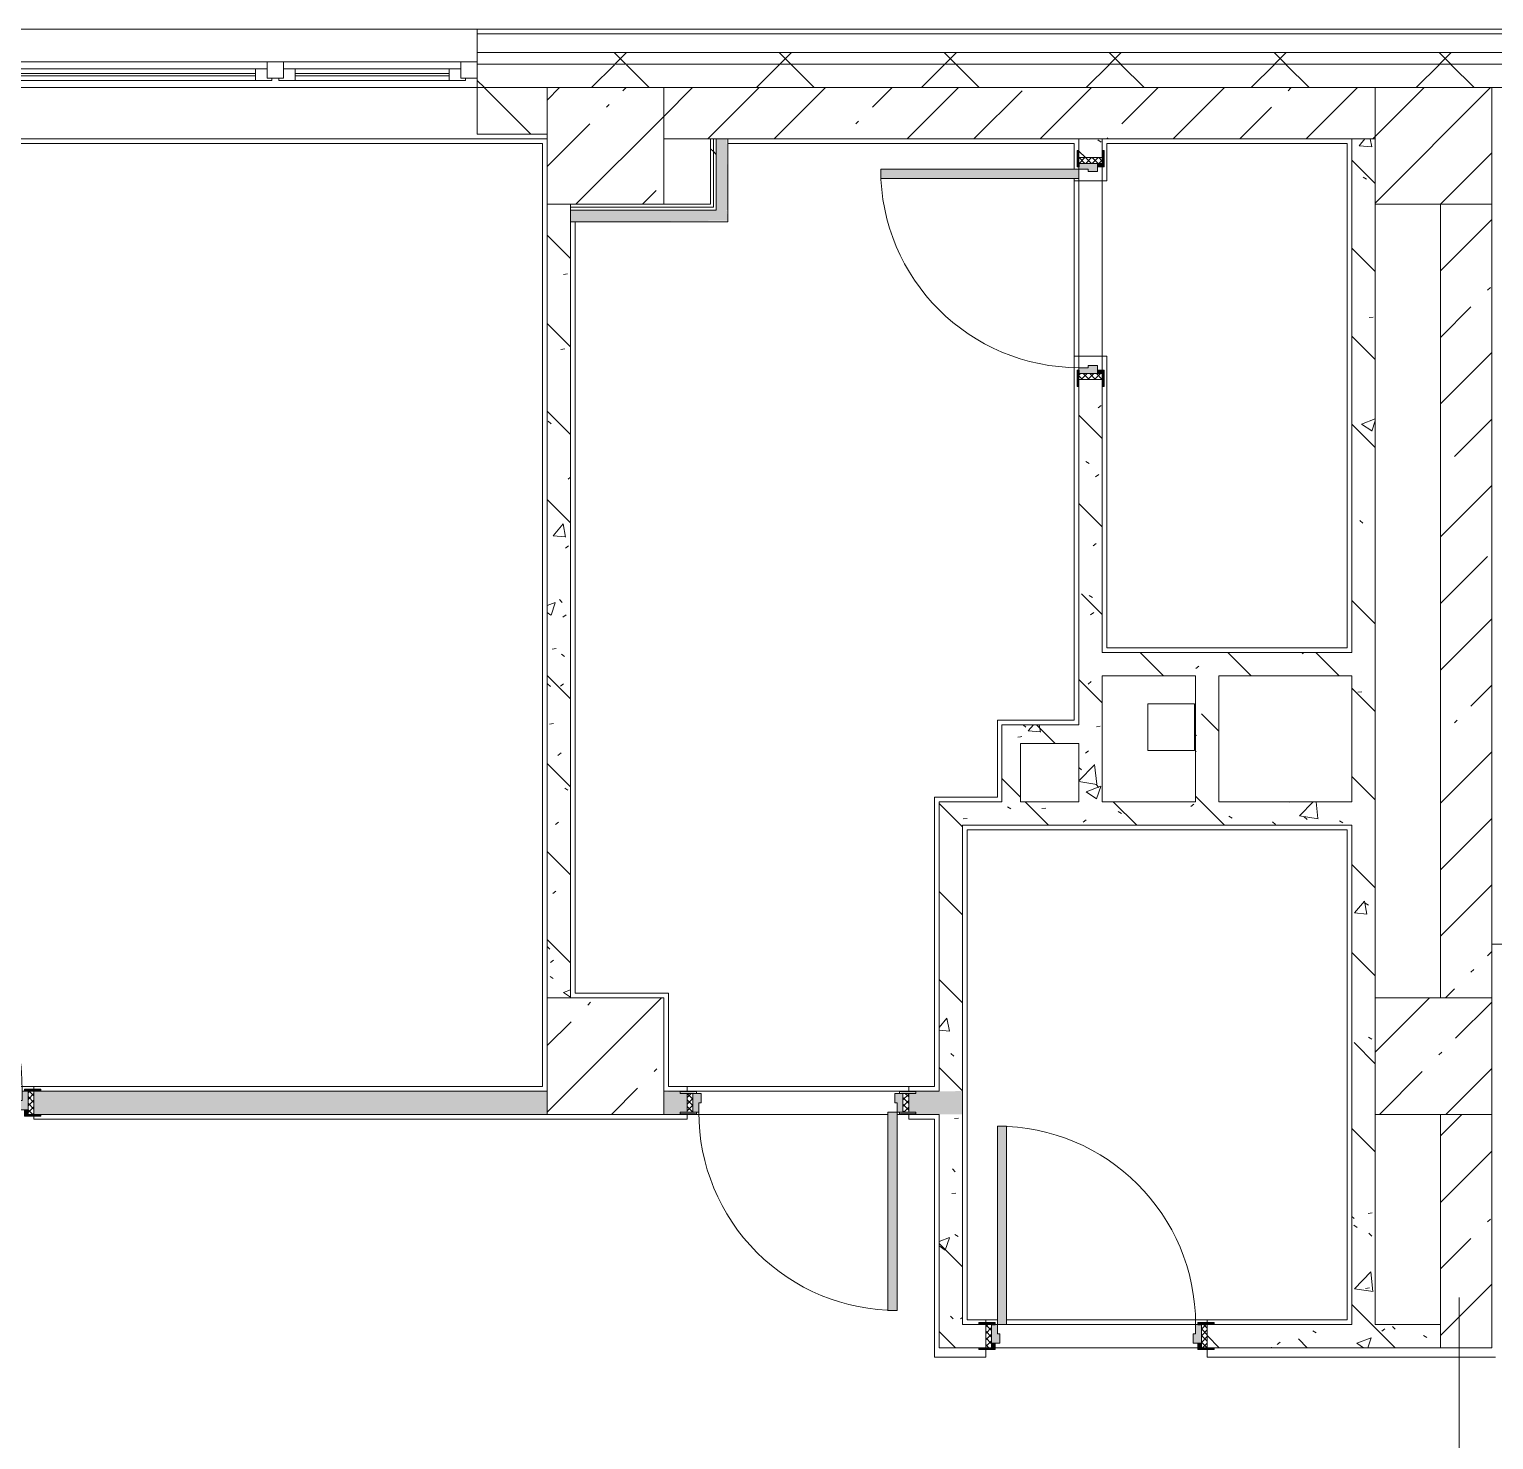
# Model space of a CAD drawing. Header units: millimetres. Extents: x -3724 to 231642, y -8553 to 29017.
# Drawn here: x 158134 to 164412, y 21306 to 27350 of the extents above; entities that cross this region are included whole.
import ezdxf

# ---------------------------------------------------------------- set-up
doc = ezdxf.new("R2010")
doc.units = ezdxf.units.MM
for name, color, linetype, lineweight, true_color in [('A-DOOR-2', 7, 'Continuous', 5, 0xaaaaaa), ('A-DOOR-3', 7, 'Continuous', 5, 0xe2e2e2), ('A-DOOR-FRAM-3', 7, 'Continuous', 5, 0xe2e2e2), ('A-DOOR-FRAM-4', 7, 'Continuous', 5, 0xaaaaaa), ('A-FLOR-1', 7, 'Continuous', 5, 0xaaaaaa), ('I-WALL-1', 7, 'Continuous', 5, 0xe7e7e7), ('I-WALL-5', 7, 'Continuous', 5, 0x787878)]:
    doc.layers.add(name, color=color, linetype=linetype, lineweight=lineweight, true_color=true_color)
for name, color, linetype, lineweight in [('A-GLAZ-2', 7, 'Continuous', 5), ('A-WALL', 7, 'Continuous', 9), ('A-WALL-3', 7, 'Continuous', 5), ('I-WALL-3', 7, 'Continuous', 5), ('S-COLS-2', 7, 'Continuous', 5), ('Оси', 7, 'Continuous', 9)]:
    doc.layers.add(name, color=color, linetype=linetype, lineweight=lineweight)
pattern_1 = [(45, (79704.28, 0), (-285.1231, 285.1231), []), (45, (79989.4, 0), (-285.1231, 285.1231), [504.031, -100.806, 16.764, -84.042])]
pattern_2 = [(135, (1826.41, 114.685), (-14.14214, -14.14214), []), (225, (1826.41, 114.685), (14.14214, -14.14214), [])]
pattern_3 = [(45, (-296.384, 114.685), (-14.1421, 14.1421), []), (135, (-296.384, 114.685), (-14.1421, -14.1421), [])]
pattern_4 = [(135, (79704.3, 0), (-377.1708, -377.1708), [533.4, -88.9, 17.78, -88.9]), (135, (79704.3, 376.94), (-377.1708, -377.1708), []), (50, (79704.3, 0), (637.6445, -55.7866), [66.675, -733.425]), (355, (79704.3, 0), (-123.3494, 668.699), [53.34, -586.74]), (100.451, (79757.4, -4.65), (514.299, 612.908), [56.665, -623.315]), (46.184, (79704.3, 177.8), (948.7764, -147.15), [100.012, -1100.137]), (96.636, (79783.3, 165.5), (830.909, 865.997), [84.998, -934.973]), (351.184, (79704.3, 177.8), (830.918, 865.988), [80.01, -880.11]), (21, (79793.2, 133.35), (530.6506, -357.9283), [66.675, -733.425]), (326, (79793.2, 133.35), (216.308, 644.6585), [53.34, -586.74]), (71.451, (79837.4, 103.5), (746.9596, 286.7243), [56.665, -623.315]), (37.5, (79704.28, 0), (10.81053, 295.9426), [16.764, -562.864, 16.764, -578.866, -588.962]), (37.5, (79704.28, 0), (10.81053, 295.9426), [-1175.258, 16.764, -572.198]), (7.5, (79704.28, 0), (233.8692, 350.6318), [16.764, -322.834, 16.764, -549.529, -224.472]), (7.5, (79704.28, 0), (233.8692, 350.6318), [-905.891, 16.764, -207.708]), (327.5, (79506.03, 0), (474.5678, -20.0513), [16.764, -205.486, 16.764, -676.656, -920.115]), (327.5, (79506.03, 0), (474.5678, -20.0513), [-915.67, 16.764, -903.351]), (317.5, (79417.13, 0), (518.4522, 88.9934), [16.764, -272.161, 16.764, -443.738, -653.415]), (317.5, (79417.13, 0), (518.4522, 88.9934), [-749.427, 16.764, -636.651])]
pattern_5 = [(45, (79704.3, 0), (-353.5534, 353.5534), []), (135, (79704.3, 0), (-353.5534, -353.5534), [])]
pattern_6 = [(45, (79704.3, 0), (-530.33, 530.33), []), (135, (79704.3, 0), (-530.33, -530.33), [])]

# ---------------------------------------------------------------- blocks, each defined once
blk = doc.blocks.new('BSC_Колонна _Прямоугольная - 500х500-23287078-1_3_1_птичка')
at = {"layer": 'S-COLS-2'}
h = blk.add_hatch(dxfattribs=at)
h.set_pattern_fill('FP_139', color=256, style=0, pattern_type=2)
h.set_pattern_definition([(45, (-84450, -22950), (-285.1231, 285.1231), []), (45, (-84164.88, -22950), (-285.1231, 285.1231), [504.031, -100.806, 16.764, -84.042])])
h.paths.add_polyline_path([(-250, -250), (250, -250), (250, 250), (-250, 250), (-250, 49.6)])
for p, q in [((250, 250), (-250, 250)), ((-250, 250), (-250, -250)), ((250, -250), (250, 250)), ((-250, -250), (250, -250))]:
    blk.add_line(p, q, dxfattribs=at)
blk = doc.blocks.new('110_Дверь_СКБ_1Ст_Внутренняя1 - Д-9_ ДОО_Дв_950x2100h_Цеха_ ПУИ_ Помещение персонала_ Моечные_ Тамбур-18976848-1_3_1_птичка')
at = {"layer": 'A-DOOR-2'}
h = blk.add_hatch(dxfattribs=at)
h.set_pattern_fill('FP_151', color=256, style=0, pattern_type=2)
h.set_pattern_definition(pattern_2)
h.paths.add_polyline_path([(462.5, 40), (462.5, -40), (487.5, -40), (487.5, 40)])
at = {"layer": 'A-DOOR-3'}
h = blk.add_hatch(color=256, dxfattribs=at)
h.paths.add_polyline_path([(517.5, 48), (447.5, 48), (462.5, 40), (517.5, 41.1)])
h.paths.add_polyline_path([(-437.5, 48), (-492.5, 48), (-492.5, 40), (-437.5, 40), (-422.5, 48)])
h = blk.add_hatch(color=256, dxfattribs=at)
h.paths.add_polyline_path([(-437.5, 40), (-437.5, -40), (-402.5, -40), (-402.5, 0), (-412.5, 0), (-412.5, 40), (-422.5, 40)])
h.paths.add_polyline_path([(447.5, 40), (437.5, 40), (437.5, 0), (427.5, 0), (427.5, -40), (462.5, -40), (462.5, 40)])
h = blk.add_hatch(color=256, dxfattribs=at)
h.paths.add_polyline_path([(462.5, -40), (447.5, -48), (517.5, -48), (512.3, -40), (487.5, -40)])
h.paths.add_polyline_path([(-437.5, -40), (-492.5, -40), (-492.5, -48), (-422.5, -48)])
at = {"layer": 'A-DOOR-FRAM-3'}
blk.add_hatch(color=256, dxfattribs=at).paths.add_polyline_path([(-372.5, 890), (-412.5, 890), (-412.5, 40), (-372.5, 40), (-372.5, 788.6)])
at = {"layer": 'A-DOOR-FRAM-4'}
h = blk.add_hatch(dxfattribs=at)
h.set_pattern_fill('FP_152', color=256, style=0, pattern_type=2)
h.set_pattern_definition(pattern_3)
h.paths.add_polyline_path([(-462.5, 40), (-462.5, -40), (-437.5, -40), (-437.5, 40)])
at = {"layer": 'A-DOOR-2'}
for p, q in [((-412.5, 890), (-412.5, 40)), ((-372.5, 890), (-412.5, 890)), ((-372.5, 40), (-372.5, 890)), ((-422.5, 48), (-492.5, 48)), ((-492.5, 48), (-492.5, 40)), ((-492.5, 40), (-437.5, 40)), ((-437.5, 40), (-422.5, 40)), ((-422.5, 40), (-422.5, 48)), ((-412.5, 40), (-372.5, 40)), ((517.5, 48), (447.5, 48)), ((447.5, 48), (447.5, 40)), ((447.5, 40), (462.5, 40)), ((462.5, 40), (517.5, 40)), ((517.5, 40), (517.5, 48)), ((-492.5, -40), (-492.5, -48)), ((-437.5, -40), (-492.5, -40)), ((-492.5, -48), (-422.5, -48)), ((-422.5, -40), (-437.5, -40)), ((-422.5, -48), (-422.5, -40)), ((462.5, -40), (447.5, -40)), ((447.5, -40), (447.5, -48)), ((447.5, -48), (517.5, -48)), ((517.5, -40), (462.5, -40)), ((517.5, -48), (517.5, -40))]:
    blk.add_line(p, q, dxfattribs=at)
blk.add_arc((-412.5, 40), 850, 360, 90, dxfattribs=at)
at = {"layer": 'A-DOOR-FRAM-4'}
for p, q in [((-437.5, 40), (-462.5, 40)), ((-462.5, 40), (-462.5, -40)), ((-412.5, 40), (-437.5, 40)), ((-437.5, 40), (-437.5, -40)), ((-437.5, -40), (-437.5, 40)), ((-412.5, 0), (-412.5, 40)), ((-402.5, 0), (-412.5, 0)), ((-402.5, -40), (-402.5, 0)), ((437.5, 0), (427.5, 0)), ((427.5, 0), (427.5, -40)), ((437.5, 40), (437.5, 0)), ((462.5, 40), (437.5, 40)), ((462.5, -40), (462.5, 40)), ((487.5, 40), (462.5, 40)), ((462.5, 40), (462.5, -40)), ((487.5, -40), (487.5, 40)), ((-462.5, -40), (-437.5, -40)), ((-437.5, -40), (-402.5, -40)), ((427.5, -40), (462.5, -40)), ((462.5, -40), (487.5, -40))]:
    blk.add_line(p, q, dxfattribs=at)
blk = doc.blocks.new('110_Дверь_СКБ_1Ст_Внутренняя1 - Д-11п 1100x2100h_кладовые _все__ коридор _между помещениями блока столовой__ моечные _все_ 2-32102277-1_3_1_птичка')
at = {"layer": 'A-DOOR-2'}
h = blk.add_hatch(dxfattribs=at)
h.set_pattern_fill('FP_147', color=256, style=0, pattern_type=2)
h.set_pattern_definition([(135, (1751.41, 114.685), (-14.14214, -14.14214), []), (225, (1751.41, 114.685), (14.14214, -14.14214), [])])
h.paths.add_polyline_path([(537.5, -50), (562.5, -50), (562.5, 50), (537.5, 50)])
at = {"layer": 'A-DOOR-3'}
h = blk.add_hatch(color=256, dxfattribs=at)
h.paths.add_polyline_path([(-477.5, -30), (-477.5, 10), (-487.5, 10), (-487.5, 50), (-512.5, 50), (-512.5, -30), (-487.5, -30)])
h.paths.add_polyline_path([(502.5, -30), (537.5, -30), (537.5, 50), (512.5, 50), (512.5, 10), (502.5, 10), (502.5, -6)])
at = {"layer": 'A-DOOR-FRAM-3'}
for points in [[(-447.5, 50), (-447.5, 1050), (-487.5, 1050), (-487.5, 50)], [(-567.5, 50), (-497.5, 50), (-497.5, 58), (-567.5, 58)], [(562.5, 50), (592.5, 50), (592.5, 58), (522.5, 58), (522.5, 50), (542.6, 50)], [(-567.5, -58), (-497.5, -58), (-497.5, -50), (-567.5, -50)], [(-497.5, -50), (-497.5, -30), (-512.5, -30), (-512.5, -50)], [(537.5, -50), (537.5, -30), (522.5, -30), (522.5, -50)], [(562.5, -58), (592.5, -58), (592.5, -50), (522.5, -50), (522.5, -58), (560.5, -58)]]:
    blk.add_hatch(color=256, dxfattribs=at).paths.add_polyline_path(points)
at = {"layer": 'A-DOOR-FRAM-4'}
h = blk.add_hatch(dxfattribs=at)
h.set_pattern_fill('FP_148', color=256, style=0, pattern_type=2)
h.set_pattern_definition([(45, (-371.384, 114.685), (-14.1421, 14.1421), []), (135, (-371.384, 114.685), (-14.1421, -14.1421), [])])
h.paths.add_polyline_path([(-537.5, -50), (-512.5, -50), (-512.5, 50), (-537.5, 50)])
at = {"layer": 'A-DOOR-2'}
for p, q in [((-487.5, 1050), (-487.5, 50)), ((-447.5, 1050), (-487.5, 1050)), ((-447.5, 50), (-447.5, 1050)), ((-487.5, 50), (-447.5, 50))]:
    blk.add_line(p, q, dxfattribs=at)
blk.add_arc((-487.5, 50), 1000, 360, 90, dxfattribs=at)
at = {"layer": 'A-DOOR-FRAM-4'}
for p, q in [((-497.5, 58), (-567.5, 58)), ((-567.5, 58), (-567.5, 50)), ((-567.5, 50), (-497.5, 50)), ((-512.5, 50), (-537.5, 50)), ((-537.5, 50), (-537.5, -50)), ((-487.5, 50), (-512.5, 50)), ((-512.5, 50), (-512.5, -30)), ((-512.5, -50), (-512.5, 50)), ((-497.5, 50), (-512.5, 50)), ((-512.5, 50), (-512.5, 49)), ((-512.5, 49), (-497.5, 49)), ((-497.5, 50), (-497.5, 58)), ((-497.5, 49), (-497.5, 50)), ((-487.5, 10), (-487.5, 50)), ((-477.5, 10), (-487.5, 10)), ((-477.5, -30), (-477.5, 10)), ((512.5, 10), (502.5, 10)), ((502.5, 10), (502.5, -30)), ((512.5, 50), (512.5, 10)), ((537.5, 50), (512.5, 50)), ((592.5, 58), (522.5, 58)), ((522.5, 58), (522.5, 50)), ((537.5, 50), (522.5, 50)), ((522.5, 50), (522.5, 49)), ((522.5, 50), (592.5, 50)), ((522.5, 49), (537.5, 49)), ((537.5, -30), (537.5, 50)), ((562.5, 50), (537.5, 50)), ((537.5, 50), (537.5, -50)), ((537.5, 49), (537.5, 50)), ((562.5, -50), (562.5, 50)), ((592.5, 50), (592.5, 58)), ((-497.5, -50), (-567.5, -50)), ((-567.5, -50), (-567.5, -58)), ((-567.5, -58), (-497.5, -58)), ((-537.5, -50), (-512.5, -50)), ((-512.5, -30), (-477.5, -30)), ((-497.5, -30), (-512.5, -30)), ((-512.5, -30), (-512.5, -50)), ((-512.5, -50), (-497.5, -50)), ((-497.5, -50), (-497.5, -30)), ((-497.5, -58), (-497.5, -50)), ((502.5, -30), (537.5, -30)), ((537.5, -30), (522.5, -30)), ((522.5, -30), (522.5, -50)), ((522.5, -50), (537.5, -50)), ((592.5, -50), (522.5, -50)), ((522.5, -50), (522.5, -58)), ((522.5, -58), (592.5, -58)), ((537.5, -50), (537.5, -30)), ((537.5, -50), (562.5, -50)), ((592.5, -58), (592.5, -50))]:
    blk.add_line(p, q, dxfattribs=at)
blk = doc.blocks.new('110_Дверь_СКБ_1Ст_Внутренняя1 - Д-7_п__950x2100h_Туалет-32105350-1_3_1_птичка')
at = {"layer": 'A-DOOR-2'}
h = blk.add_hatch(dxfattribs=at)
h.set_pattern_fill('FP_151', color=256, style=0, pattern_type=2)
h.set_pattern_definition(pattern_2)
h.paths.add_polyline_path([(463.3, -50), (487.5, -50), (487.5, 50), (462.5, 50), (462.5, -50)])
at = {"layer": 'A-DOOR-3'}
h = blk.add_hatch(color=256, dxfattribs=at)
h.paths.add_polyline_path([(451.3, -30), (462.5, -30), (462.5, 50), (437.5, 50), (437.5, 10), (427.5, 10), (427.5, -30), (437.5, -30)])
h.paths.add_polyline_path([(-437.5, -30), (-402.5, -30), (-402.5, 10), (-412.5, 10), (-412.5, 50), (-437.5, 50)])
at = {"layer": 'A-DOOR-FRAM-3'}
for points in [[(-372.5, 50), (-372.5, 900), (-412.5, 900), (-412.5, 50)], [(-437.5, 50), (-422.5, 50), (-422.5, 58), (-492.5, 58), (-492.5, 50), (-462.5, 50)], [(517.5, 50), (517.5, 58), (447.5, 58), (447.5, 50), (492.2, 50)], [(-492.5, -58), (-422.5, -58), (-422.5, -50), (-492.5, -50)], [(-437.5, -50), (-422.5, -50), (-422.5, -30), (-437.5, -30)], [(462.5, -50), (462.5, -30), (447.5, -30), (447.5, -50)], [(488.6, -58), (517.5, -58), (517.5, -50), (447.5, -50), (447.5, -58), (487.5, -58)]]:
    blk.add_hatch(color=256, dxfattribs=at).paths.add_polyline_path(points)
at = {"layer": 'A-DOOR-FRAM-4'}
h = blk.add_hatch(dxfattribs=at)
h.set_pattern_fill('FP_152', color=256, style=0, pattern_type=2)
h.set_pattern_definition(pattern_3)
h.paths.add_polyline_path([(-437.5, -50), (-437.5, 50), (-462.5, 50), (-462.5, -50)])
at = {"layer": 'A-DOOR-2'}
for p, q in [((-412.5, 900), (-412.5, 50)), ((-372.5, 900), (-412.5, 900)), ((-372.5, 50), (-372.5, 900)), ((-412.5, 50), (-372.5, 50))]:
    blk.add_line(p, q, dxfattribs=at)
blk.add_arc((-412.5, 50), 850, 360, 90, dxfattribs=at)
at = {"layer": 'A-DOOR-FRAM-4'}
for p, q in [((-422.5, 58), (-492.5, 58)), ((-492.5, 58), (-492.5, 50)), ((-492.5, 50), (-422.5, 50)), ((-437.5, 50), (-462.5, 50)), ((-462.5, 50), (-462.5, -50)), ((-412.5, 50), (-437.5, 50)), ((-437.5, 50), (-437.5, -30)), ((-437.5, -50), (-437.5, 50)), ((-422.5, 50), (-437.5, 50)), ((-437.5, 50), (-437.5, 49)), ((-437.5, 49), (-422.5, 49)), ((-422.5, 50), (-422.5, 58)), ((-422.5, 49), (-422.5, 50)), ((-412.5, 10), (-412.5, 50)), ((-402.5, 10), (-412.5, 10)), ((-402.5, -30), (-402.5, 10)), ((437.5, 10), (427.5, 10)), ((427.5, 10), (427.5, -30)), ((437.5, 50), (437.5, 10)), ((462.5, 50), (437.5, 50)), ((517.5, 58), (447.5, 58)), ((447.5, 58), (447.5, 50)), ((462.5, 50), (447.5, 50)), ((447.5, 50), (447.5, 49)), ((447.5, 50), (517.5, 50)), ((447.5, 49), (462.5, 49)), ((462.5, -30), (462.5, 50)), ((487.5, 50), (462.5, 50)), ((462.5, 50), (462.5, -50)), ((462.5, 49), (462.5, 50)), ((487.5, -50), (487.5, 50)), ((517.5, 50), (517.5, 58)), ((-422.5, -50), (-492.5, -50)), ((-492.5, -50), (-492.5, -58)), ((-492.5, -58), (-422.5, -58)), ((-462.5, -50), (-437.5, -50)), ((-437.5, -30), (-402.5, -30)), ((-422.5, -30), (-437.5, -30)), ((-437.5, -30), (-437.5, -50)), ((-437.5, -50), (-422.5, -50)), ((-422.5, -50), (-422.5, -30)), ((-422.5, -58), (-422.5, -50)), ((427.5, -30), (462.5, -30)), ((462.5, -30), (447.5, -30)), ((447.5, -30), (447.5, -50)), ((447.5, -50), (462.5, -50)), ((517.5, -50), (447.5, -50)), ((447.5, -50), (447.5, -58)), ((447.5, -58), (517.5, -58)), ((462.5, -50), (462.5, -30)), ((462.5, -50), (487.5, -50)), ((517.5, -58), (517.5, -50))]:
    blk.add_line(p, q, dxfattribs=at)
blk = doc.blocks.new('110_Дверь_СКБ_1Ст_Внутренняя1 - Д-7_л__950x2100h_Туалет-32089464-1_3_1_птичка')
at = {"layer": 'A-DOOR-2'}
h = blk.add_hatch(dxfattribs=at)
h.set_pattern_fill('FP_151', color=256, style=0, pattern_type=2)
h.set_pattern_definition(pattern_2)
h.paths.add_polyline_path([(462.5, 19), (462.5, -50), (487.5, -50), (487.5, 50), (462.5, 50)])
at = {"layer": 'A-DOOR-3'}
h = blk.add_hatch(color=256, dxfattribs=at)
h.paths.add_polyline_path([(-437.5, 50), (-437.5, -30), (-402.5, -30), (-402.5, 10), (-412.5, 10), (-412.5, 50)])
h.paths.add_polyline_path([(427.5, -6), (427.5, -30), (462.5, -30), (462.5, 50), (437.5, 50), (437.5, 10), (427.5, 10)])
at = {"layer": 'A-DOOR-FRAM-3'}
for points in [[(397.5, 70), (397.5, 50), (437.5, 50), (437.5, 900), (397.5, 900), (397.5, 90)], [(-492.5, 50), (-422.5, 50), (-422.5, 58), (-492.5, 58)], [(447.5, 58), (447.5, 50), (517.5, 50), (517.5, 58), (462.5, 58)], [(-492.5, -58), (-422.5, -58), (-422.5, -50), (-492.5, -50)], [(-437.5, -50), (-422.5, -50), (-422.5, -30), (-437.5, -30)], [(447.5, -50), (462.5, -50), (462.5, -30), (447.5, -30)], [(447.5, -58), (517.5, -58), (517.5, -50), (447.5, -50)]]:
    blk.add_hatch(color=256, dxfattribs=at).paths.add_polyline_path(points)
at = {"layer": 'A-DOOR-FRAM-4'}
h = blk.add_hatch(dxfattribs=at)
h.set_pattern_fill('FP_152', color=256, style=0, pattern_type=2)
h.set_pattern_definition(pattern_3)
h.paths.add_polyline_path([(-462.5, -50), (-437.5, -50), (-437.5, 50), (-462.5, 50), (-462.5, 19)])
at = {"layer": 'A-DOOR-2'}
for p, q in [((437.5, 900), (397.5, 900)), ((397.5, 900), (397.5, 50)), ((437.5, 50), (437.5, 900)), ((397.5, 50), (437.5, 50))]:
    blk.add_line(p, q, dxfattribs=at)
blk.add_arc((437.5, 50), 850, 90, 180, dxfattribs=at)
at = {"layer": 'A-DOOR-FRAM-4'}
for p, q in [((-422.5, 58), (-492.5, 58)), ((-492.5, 58), (-492.5, 50)), ((-492.5, 50), (-422.5, 50)), ((-437.5, 50), (-462.5, 50)), ((-462.5, 50), (-462.5, -50)), ((-412.5, 50), (-437.5, 50)), ((-437.5, 50), (-437.5, -30)), ((-437.5, -50), (-437.5, 50)), ((-422.5, 50), (-437.5, 50)), ((-437.5, 50), (-437.5, 49)), ((-437.5, 49), (-422.5, 49)), ((-422.5, 50), (-422.5, 58)), ((-422.5, 49), (-422.5, 50)), ((-412.5, 10), (-412.5, 50)), ((-402.5, 10), (-412.5, 10)), ((-402.5, -30), (-402.5, 10)), ((437.5, 10), (427.5, 10)), ((427.5, 10), (427.5, -30)), ((437.5, 50), (437.5, 10)), ((462.5, 50), (437.5, 50)), ((517.5, 58), (447.5, 58)), ((447.5, 58), (447.5, 50)), ((462.5, 50), (447.5, 50)), ((447.5, 50), (447.5, 49)), ((447.5, 50), (517.5, 50)), ((447.5, 49), (462.5, 49)), ((462.5, -30), (462.5, 50)), ((487.5, 50), (462.5, 50)), ((462.5, 50), (462.5, -50)), ((462.5, 49), (462.5, 50)), ((487.5, -50), (487.5, 50)), ((517.5, 50), (517.5, 58)), ((-422.5, -50), (-492.5, -50)), ((-492.5, -50), (-492.5, -58)), ((-492.5, -58), (-422.5, -58)), ((-462.5, -50), (-437.5, -50)), ((-437.5, -30), (-402.5, -30)), ((-422.5, -30), (-437.5, -30)), ((-437.5, -30), (-437.5, -50)), ((-437.5, -50), (-422.5, -50)), ((-422.5, -50), (-422.5, -30)), ((-422.5, -58), (-422.5, -50)), ((427.5, -30), (462.5, -30)), ((462.5, -30), (447.5, -30)), ((447.5, -30), (447.5, -50)), ((447.5, -50), (462.5, -50)), ((517.5, -50), (447.5, -50)), ((447.5, -50), (447.5, -58)), ((447.5, -58), (517.5, -58)), ((462.5, -50), (462.5, -30)), ((462.5, -50), (487.5, -50)), ((517.5, -58), (517.5, -50))]:
    blk.add_line(p, q, dxfattribs=at)
blk = doc.blocks.new('120_Окно_СКБ_2Ст - 120_Окно_СКБ_2Ст 3100х2500 _мал_створка слева_ 2-19089248-1_3_1_птичка')
at = {"layer": 'A-GLAZ-2'}
for p, q in [((-1550, -75), (-1550, -5)), ((-1550, -5), (-1480, -5)), ((1550, -5), (-1550, -5)), ((-1480, -5), (-1480, -75)), ((650, -35), (-1480, -35)), ((-1480, -35), (-1480, -75)), ((-1430, -85), (-1430, -35)), ((-1430, -55), (600, -55)), ((600, -85), (600, -35)), ((650, -75), (650, -5)), ((650, -5), (720, -5)), ((650, -75), (650, -35)), ((720, -5), (720, -75)), ((1480, -35), (720, -35)), ((720, -35), (720, -75)), ((770, -85), (770, -35)), ((770, -55), (1430, -55)), ((1430, -85), (1430, -35)), ((1480, -75), (1480, -5)), ((1480, -5), (1550, -5)), ((1480, -75), (1480, -35)), ((1550, -5), (1550, -75)), ((-1480, -75), (-1550, -75)), ((-1550, -75), (-1500, -75)), ((-1480, -75), (-1500, -75)), ((-1500, -75), (-1500, -85)), ((-1500, -85), (670, -85)), ((670, -85), (-1500, -85)), ((600, -65), (-1430, -65)), ((720, -75), (650, -75)), ((670, -75), (650, -75)), ((670, -75), (700, -75)), ((670, -85), (670, -75)), ((720, -75), (700, -75)), ((700, -75), (700, -85)), ((700, -85), (1500, -85)), ((1500, -85), (700, -85)), ((1430, -65), (770, -65)), ((1550, -75), (1480, -75)), ((1500, -75), (1480, -75)), ((1500, -75), (1550, -75)), ((1500, -85), (1500, -75))]:
    blk.add_line(p, q, dxfattribs=at)
blk = doc.blocks.new('BSC_Колонна _Прямоугольная - 500х500-V239-1_3_1_птичка')
at = {"layer": 'S-COLS-2'}
h = blk.add_hatch(dxfattribs=at)
h.set_pattern_fill('FP_198', color=256, style=0, pattern_type=2)
h.set_pattern_definition([(45, (-80900, -22950), (-285.1231, 285.1231), []), (45, (-80614.88, -22950), (-285.1231, 285.1231), [504.031, -100.806, 16.764, -84.042])])
h.paths.add_polyline_path([(-36.6, -250), (250, -250), (250, 250), (-250, 250), (-250, -250)])
for p, q in [((250, 250), (-250, 250)), ((-250, 250), (-250, -250)), ((250, -250), (250, 250)), ((-250, -250), (250, -250))]:
    blk.add_line(p, q, dxfattribs=at)

msp = doc.modelspace()

# ---------------------------------------------------------------- hatches: boundary and pattern name
at = {"layer": 'A-WALL-3'}
h = msp.add_hatch(dxfattribs=at)
h.set_pattern_fill('FP_137', color=256, style=0, pattern_type=2)
h.set_pattern_definition(pattern_5)
h.paths.add_polyline_path([(160567.7, 27200), (164674.3, 27200), (164674.3, 27250), (160054.3, 27250), (160054.3, 27200), (160354.3, 27200)])
h.paths.add_polyline_path([(156372.5, 27200), (156954.3, 27200), (156954.3, 27250), (156054.3, 27250), (156054.3, 27200)])
h.paths.add_polyline_path([(150014.3, 27200), (150514.3, 27200), (150514.3, 27250), (147914.3, 27250), (147914.3, 27200), (147982.1, 27200)])
h.paths.add_polyline_path([(152614.3, 27200), (153954.3, 27200), (153954.3, 27250), (152614.3, 27250), (152614.3, 27210)])
h.paths.add_polyline_path([(146814.3, 27200), (146814.3, 27250), (145864.3, 27250), (145864.3, 27200), (146464.3, 27200)])
h.paths.add_polyline_path([(140464.3, 27200), (140764.3, 27200), (140764.3, 27250), (139709.3, 27250), (139709.3, 27200)])
h.paths.add_polyline_path([(137409.3, 27200), (137409.3, 27250), (136564.3, 27250), (136564.3, 27200), (137254.3, 27200)])
h.paths.add_polyline_path([(133864.3, 27200), (134464.3, 27200), (134464.3, 27250), (133564.3, 27250), (133564.3, 27200)])
h.paths.add_polyline_path([(131201.3, 27200), (131464.3, 27200), (131464.3, 27250), (130564.3, 27250), (130564.3, 27200)])
h.paths.add_polyline_path([(128054.9, 27200), (128464.3, 27200), (128464.3, 27250), (127364.3, 27250), (127364.3, 27200), (127864.3, 27200)])
h.paths.add_polyline_path([(122810.9, 27200), (124264.3, 27200), (124264.3, 27250), (121864.3, 27250), (121864.3, 27200), (122484.3, 27200)])
h = msp.add_hatch(dxfattribs=at)
h.set_pattern_fill('FP_137', color=256, style=0, pattern_type=2)
h.set_pattern_definition(pattern_5)
h.paths.add_polyline_path([(122464.3, 27100), (124264.3, 27100), (124264.3, 27200), (121864.3, 27200), (121864.3, 27100)])
h.paths.add_polyline_path([(131201.3, 27100), (131464.3, 27100), (131464.3, 27200), (130564.3, 27200), (130564.3, 27100), (131104.3, 27100)])
h.paths.add_polyline_path([(163804.3, 27100), (164674.3, 27100), (164669.7, 27200), (160054.3, 27198.1), (160054.3, 27100), (163714.1, 27100)])
h.paths.add_polyline_path([(133564.3, 27100), (134464.3, 27100), (134464.3, 27200), (133564.3, 27200), (133564.3, 27140)])
h.paths.add_polyline_path([(136564.3, 27100), (137409.3, 27100), (137409.3, 27200), (136564.3, 27200), (136564.3, 27140)])
h.paths.add_polyline_path([(139709.3, 27100), (140764.3, 27100), (140764.3, 27200), (139709.3, 27200), (139709.3, 27140)])
h.paths.add_polyline_path([(128464.3, 27100), (128464.3, 27200), (127364.3, 27200), (127364.3, 27100), (128054.9, 27100)])
h.paths.add_polyline_path([(145864.3, 27100), (146782.3, 27102), (146782.3, 27110), (146814.3, 27110), (146814.3, 27200), (145864.3, 27200), (145864.3, 27140)])
h.paths.add_polyline_path([(156454.3, 27100), (156954.3, 27100), (156954.3, 27200), (156054.3, 27200), (156054.3, 27100), (156372.5, 27100)])
h.paths.add_polyline_path([(147914.3, 27100), (150514.3, 27100), (150514.3, 27200), (147914.3, 27200), (147914.3, 27110), (147946.3, 27110), (147946.3, 27102), (147914.3, 27102)])
h.paths.add_polyline_path([(153244.3, 27100), (153954.3, 27100), (153954.3, 27200), (152614.3, 27200), (152614.3, 27100), (153226.1, 27100)])
h = msp.add_hatch(dxfattribs=at)
h.set_pattern_fill('FP_119', color=256, style=0, pattern_type=2)
h.set_pattern_definition([(135, (79704.28, 0), (-176.7767, -176.7767), [])])
h.paths.add_polyline_path([(147910.3, 26900), (150014.3, 26900), (150014.3, 27100), (147910.3, 27100)])
h.paths.add_polyline_path([(131304.3, 26900), (131464.3, 26900), (131464.3, 27100), (130564.3, 27100), (130564.3, 26900), (131201.3, 26900)])
h.paths.add_polyline_path([(133564.3, 26900), (133864.3, 26900), (133864.3, 27100), (133564.3, 27100), (133564.3, 26969.4)])
h.paths.add_polyline_path([(160354.3, 26900), (160354.3, 27100), (160054.3, 27100), (160054.3, 26900)])
h.paths.add_polyline_path([(156454.3, 26900), (156454.3, 27100), (156054.3, 27100), (156054.3, 26900), (156372.5, 26900)])
h.paths.add_polyline_path([(136564.3, 26900), (137409.3, 26900), (137409.3, 27100), (136564.3, 27100)])
h.paths.add_polyline_path([(140640.5, 26900), (140764.3, 26900), (140764.3, 27100), (140464.3, 27100), (140464.3, 26900)])
h.paths.add_polyline_path([(122464.3, 26900), (124264.3, 26900), (124264.3, 27100), (122464.3, 27100), (122464.3, 27061.4)])
h.paths.add_polyline_path([(139864.3, 26900), (139864.3, 27100), (139709.3, 27100), (139709.3, 26900)])
h.paths.add_polyline_path([(153954.3, 26900), (153954.3, 27100), (153744.3, 27100), (153744.3, 26900)])
h.paths.add_polyline_path([(153244.3, 26900), (153244.3, 27100), (152614.3, 27100), (152614.3, 26900), (153226.1, 26900)])
h.paths.add_polyline_path([(146764.3, 26900), (146764.3, 27100), (146464.3, 27100), (146464.3, 26900)])
h.paths.add_polyline_path([(127364.3, 26900), (127864.3, 26900), (127864.3, 27100), (127364.3, 27100), (127364.3, 27079.6)])
at = {"layer": 'I-WALL-1'}
for points in [[(161099.9, 26575), (161129.3, 26575), (161124.3, 26880), (161079.3, 26880), (161079.3, 26575)], [(160567.7, 26525), (161129.3, 26530), (161124.3, 26575), (160454.3, 26575), (160454.3, 26525), (160477.4, 26525)]]:
    msp.add_hatch(color=256, dxfattribs=at).paths.add_polyline_path(points)
at = {"layer": 'I-WALL-3'}
h = msp.add_hatch(dxfattribs=at)
h.set_pattern_fill('FP_118', color=256, style=0, pattern_type=2)
h.set_pattern_definition(pattern_1)
h.paths.add_polyline_path([(163714.1, 26880), (163904.3, 26880), (163904.3, 27100), (160854.3, 27100), (160854.3, 26880), (162754.3, 26880)])
h = msp.add_hatch(dxfattribs=at)
h.set_pattern_fill('FP_215', color=256, style=0, pattern_type=2)
h.set_pattern_definition(pattern_6)
h.paths.add_polyline_path([(161066.8, 26600), (161066.8, 26880), (161054.3, 26880), (161054.3, 26600)])
h = msp.add_hatch(dxfattribs=at)
h.set_pattern_fill('FP_215', color=256, style=0, pattern_type=2)
h.set_pattern_definition(pattern_6)
h.paths.add_polyline_path([(161077, 26587.5), (161079.3, 26587.5), (161079.3, 26880), (161066.8, 26880), (161066.8, 26587.5)])
h = msp.add_hatch(dxfattribs=at)
h.set_pattern_fill('FP_118', color=256, style=0, pattern_type=2)
h.set_pattern_definition(pattern_1)
h.paths.add_polyline_path([(164238.5, 23200), (164404.3, 23200), (164404.3, 26600), (164184.3, 26600), (164184.3, 23200), (164193.1, 23200)])
h = msp.add_hatch(dxfattribs=at)
h.set_pattern_fill('FP_118', color=256, style=0, pattern_type=2)
h.set_pattern_definition(pattern_1)
h.paths.add_polyline_path([(164238.5, 21700), (164404.3, 21700), (164404.3, 22700), (164184.3, 22700), (164184.3, 21700)])
at = {"layer": 'I-WALL-5'}
h = msp.add_hatch(dxfattribs=at)
h.set_pattern_fill('FP_144', color=256, style=0, pattern_type=2)
h.set_pattern_definition(pattern_4)
h.paths.add_polyline_path([(162634.3, 23940), (162734.3, 23940), (162734.3, 25850), (162634.3, 25850), (162634.3, 24040)])
h.paths.add_polyline_path([(162734.3, 26800), (162734.3, 26880), (162634.3, 26880), (162634.3, 26800), (162665.3, 26800)])
h = msp.add_hatch(dxfattribs=at)
h.set_pattern_fill('FP_144', color=256, style=0, pattern_type=2)
h.set_pattern_definition(pattern_4)
h.paths.add_polyline_path([(163904.3, 21800), (163904.3, 26880), (163804.3, 26880), (163804.3, 21800)])
h = msp.add_hatch(dxfattribs=at)
h.set_pattern_fill('FP_144', color=256, style=0, pattern_type=2)
h.set_pattern_definition(pattern_4)
h.paths.add_polyline_path([(160354.3, 23200), (160454.3, 23200), (160454.3, 26600), (160354.3, 26600), (160354.3, 23220)])
h = msp.add_hatch(dxfattribs=at)
h.set_pattern_fill('FP_144', color=256, style=0, pattern_type=2)
h.set_pattern_definition(pattern_4)
h.paths.add_polyline_path([(163006.4, 24580), (163804.3, 24580), (163804.3, 24680), (162734.3, 24680), (162734.3, 24580), (162996.4, 24580)])
h = msp.add_hatch(dxfattribs=at)
h.set_pattern_fill('FP_144', color=256, style=0, pattern_type=2)
h.set_pattern_definition(pattern_4)
h.paths.add_polyline_path([(163234.3, 24040), (163234.3, 24580), (163134.3, 24580), (163134.3, 24040)])
h = msp.add_hatch(dxfattribs=at)
h.set_pattern_fill('FP_144', color=256, style=0, pattern_type=2)
h.set_pattern_definition(pattern_4)
h.paths.add_polyline_path([(162368.4, 24040), (162384.3, 24040), (162384.3, 24370), (162304.3, 24370), (162304.3, 24040)])
h = msp.add_hatch(dxfattribs=at)
h.set_pattern_fill('FP_144', color=256, style=0, pattern_type=2)
h.set_pattern_definition(pattern_4)
h.paths.add_polyline_path([(162596.2, 24290), (162634.3, 24290), (162634.3, 24370), (162384.3, 24370), (162384.3, 24290)])
h = msp.add_hatch(dxfattribs=at)
h.set_pattern_fill('FP_144', color=256, style=0, pattern_type=2)
h.set_pattern_definition(pattern_4)
h.paths.add_polyline_path([(162155.3, 23940), (162634.3, 23940), (162630.1, 24040), (162034.3, 24040), (162034.3, 23940), (162154.3, 23940)])
h = msp.add_hatch(dxfattribs=at)
h.set_pattern_fill('FP_144', color=256, style=0, pattern_type=2)
h.set_pattern_definition(pattern_4)
h.paths.add_polyline_path([(163784.3, 23940), (163804.3, 23940), (163804.3, 24040), (162734.3, 24040), (162734.3, 23940), (163714.1, 23940)])
h = msp.add_hatch(dxfattribs=at)
h.set_pattern_fill('FP_144', color=256, style=0, pattern_type=2)
h.set_pattern_definition(pattern_4)
h.paths.add_polyline_path([(162034.3, 22800), (162134.3, 22800), (162134.3, 23940), (162034.3, 23940), (162034.3, 22820)])
h = msp.add_hatch(dxfattribs=at)
h.set_pattern_fill('FP_144', color=256, style=0, pattern_type=2)
h.set_pattern_definition(pattern_4)
h.paths.add_polyline_path([(160924.3, 22700), (160924.3, 22702), (160924.3, 22710), (160954.3, 22710), (160954.3, 22790), (160924.3, 22790), (160924.3, 22798), (160854.3, 22796.4), (160854.3, 22700)])
h.paths.add_polyline_path([(158470.1, 22700), (160354.3, 22700), (160354.3, 22800), (158154.3, 22800), (158154.3, 22700), (158404.1, 22700)])
h.paths.add_polyline_path([(162134.3, 22700), (162134.3, 22800), (161934.3, 22798), (161934.3, 22790), (161904.3, 22790), (161904.3, 22710), (161934.3, 22710), (161934.3, 22702), (162118.3, 22700)])
h.paths.add_polyline_path([(153744.3, 22700), (154349.1, 22700), (154349.1, 22800), (153744.3, 22800), (153744.3, 22730.9)])
h.paths.add_polyline_path([(150942.8, 22700), (153244.3, 22700), (153244.3, 22800), (150514.3, 22800), (150514.3, 22700), (150884.3, 22700)])
h.paths.add_polyline_path([(149944.3, 22700), (150014.3, 22704), (150014.3, 22800), (149914.3, 22800), (149914.3, 22700)])
h.paths.add_polyline_path([(156034.3, 22700), (156454.3, 22700), (156454.3, 22800), (155449.1, 22800), (155449.1, 22700), (155873.1, 22700)])
h.paths.add_polyline_path([(148134.3, 22700), (148814.3, 22700), (148814.3, 22800), (148014.3, 22800), (148014.3, 22700), (148114.3, 22700)])
h.paths.add_polyline_path([(156974.3, 22700), (157054.3, 22700), (157054.3, 22800), (156954.3, 22800), (156954.3, 22700)])
h = msp.add_hatch(dxfattribs=at)
h.set_pattern_fill('FP_144', color=256, style=0, pattern_type=2)
h.set_pattern_definition(pattern_4)
h.paths.add_polyline_path([(162134.3, 21800), (162134.3, 22700), (162034.3, 22700), (162034.3, 21800)])
h = msp.add_hatch(dxfattribs=at)
h.set_pattern_fill('FP_144', color=256, style=0, pattern_type=2)
h.set_pattern_definition(pattern_4)
h.paths.add_polyline_path([(163784.3, 21700), (164184.3, 21700), (164184.3, 21800), (163184.3, 21800), (163185.6, 21700), (163714.1, 21700)])
h.paths.add_polyline_path([(162134.3, 21700), (162234.3, 21700), (162234.3, 21800), (162034.3, 21800), (162034.3, 21700)])
at = {"layer": 'S-COLS-2'}
h = msp.add_hatch(dxfattribs=at)
h.set_pattern_fill('FP_118', color=256, style=0, pattern_type=2)
h.set_pattern_definition(pattern_1)
h.paths.add_polyline_path([(160854.3, 26600), (160854.3, 27100), (160354.3, 27100), (160354.3, 26600), (160670.9, 26600)])
h = msp.add_hatch(dxfattribs=at)
h.set_pattern_fill('FP_118', color=256, style=0, pattern_type=2)
h.set_pattern_definition(pattern_1)
h.paths.add_polyline_path([(164030, 26600), (164404.3, 26600), (164404.3, 27100), (163904.3, 27100), (163904.3, 26600)])

# ---------------------------------------------------------------- linework, layer by layer
at = {"layer": 'A-FLOR-1'}
for p, q in [((160334.3, 26860), (156974.3, 26860)), ((160334.3, 22820), (160334.3, 26860)), ((162614.3, 26860), (161129.3, 26860)), ((162614.3, 26750), (162614.3, 26860)), ((163784.3, 26860), (162754.3, 26860)), ((162754.3, 26860), (162754.3, 26700)), ((163784.3, 24700), (163784.3, 26860)), ((162614.3, 24390), (162614.3, 26710)), ((162754.3, 26700), (162614.3, 26700)), ((160474.3, 26525), (160474.3, 23220)), ((162614.3, 25950), (162754.3, 25950)), ((162754.3, 25950), (162754.3, 24700)), ((162754.3, 24700), (163784.3, 24700)), ((162929.4, 24459.9), (163129.4, 24459.9)), ((162929.4, 24259.9), (162929.4, 24459.9)), ((163129.4, 24459.9), (163129.4, 24259.9)), ((162284.3, 24060), (162284.3, 24390)), ((162284.3, 24390), (162614.3, 24390)), ((163129.4, 24259.9), (162929.4, 24259.9)), ((162014.3, 22820), (162014.3, 24060)), ((162014.3, 24060), (162284.3, 24060)), ((163784.3, 23920), (162154.3, 23920)), ((162154.3, 23920), (162154.3, 21820)), ((163784.3, 21820), (163784.3, 23920)), ((164454.3, 23430), (164404.3, 23430)), ((160474.3, 23220), (160874.3, 23220)), ((160874.3, 23220), (160874.3, 22820)), ((157144.3, 22820), (160334.3, 22820)), ((158154.3, 22808), (158154.3, 22820)), ((160874.3, 22820), (162014.3, 22820)), ((160954.3, 22820), (160954.3, 22800)), ((161904.3, 22800), (161904.3, 22820)), ((158154.3, 22680), (158154.3, 22692)), ((160954.3, 22680), (158154.3, 22680)), ((160954.3, 22700), (160954.3, 22680)), ((161904.3, 22680), (161904.3, 22700)), ((162014.3, 22680), (161904.3, 22680)), ((162014.3, 21660), (162014.3, 22680)), ((162154.3, 21820), (162284.3, 21820)), ((162234.3, 21820), (162234.3, 21808)), ((162324.3, 21820), (163784.3, 21820)), ((163184.3, 21808), (163184.3, 21820)), ((162234.3, 21660), (162014.3, 21660)), ((162234.3, 21692), (162234.3, 21660)), ((163184.3, 21660), (163184.3, 21692)), ((164420.3, 21660), (163184.3, 21660))]:
    msp.add_line(p, q, dxfattribs=at)
at = {"layer": 'A-WALL'}
for p, q in [((164827.3, 27330), (160054.3, 27330)), ((164674.3, 27250), (160054.3, 27250)), ((164674.3, 27200), (160054.3, 27200)), ((160354.3, 27100), (160054.3, 27100)), ((160054.3, 27100), (160354.3, 27100)), ((161129.3, 26880), (161054.3, 26880)), ((161066.8, 26880), (161066.8, 26587.5)), ((161079.3, 26880), (161079.3, 26575)), ((162734.3, 26880), (162634.3, 26880)), ((163804.3, 26880), (163904.3, 26880)), ((161066.8, 26587.5), (160454.3, 26587.5)), ((161079.3, 26575), (160454.3, 26575)), ((164184.3, 21800), (164184.3, 21700))]:
    msp.add_line(p, q, dxfattribs=at)
at = {"layer": 'A-WALL-3'}
for p, q in [((164674.3, 27350), (156054.3, 27350)), ((160054.3, 27350), (160054.3, 27100)), ((160054.3, 27100), (156454.3, 27100)), ((160054.3, 27100), (160054.3, 26900)), ((160354.3, 26900), (160354.3, 27100)), ((160354.3, 27100), (164674.3, 27100)), ((160054.3, 26900), (160354.3, 26900))]:
    msp.add_line(p, q, dxfattribs=at)
at = {"layer": 'I-WALL-3'}
for p, q in [((156954.3, 27100), (160054.3, 27100)), ((163904.3, 27100), (160854.3, 27100)), ((160854.3, 27100), (160854.3, 26880)), ((163904.3, 23200), (163904.3, 27100)), ((160354.3, 26880), (156954.3, 26880)), ((160854.3, 26880), (161054.3, 26880)), ((161054.3, 26880), (161054.3, 26600)), ((161129.3, 26880), (162634.3, 26880)), ((161129.3, 26525), (161129.3, 26880)), ((162634.3, 26880), (162634.3, 26830)), ((162734.3, 26830), (162734.3, 26880)), ((162734.3, 26880), (163804.3, 26880)), ((163804.3, 26880), (163804.3, 24680)), ((162734.3, 26760), (162734.3, 25890)), ((162634.3, 25900), (162634.3, 26710)), ((160354.3, 26600), (160354.3, 23200)), ((161054.3, 26600), (160354.3, 26600)), ((160454.3, 26600), (160454.3, 23200)), ((164184.3, 26600), (164184.3, 23200)), ((164404.3, 26600), (164184.3, 26600)), ((164404.3, 23200), (164404.3, 26600)), ((160454.3, 26525), (161129.3, 26525)), ((162634.3, 25820), (162634.3, 24370)), ((162734.3, 24680), (162734.3, 25820)), ((163804.3, 24680), (162734.3, 24680)), ((162734.3, 24040), (162734.3, 24580)), ((162734.3, 24580), (163134.3, 24580)), ((163134.3, 24580), (163134.3, 24040)), ((163234.3, 24580), (163804.3, 24580)), ((163234.3, 24040), (163234.3, 24580)), ((163804.3, 24580), (163804.3, 24040)), ((162634.3, 24370), (162304.3, 24370)), ((162304.3, 24370), (162304.3, 24040)), ((162384.3, 24290), (162634.3, 24290)), ((162384.3, 24040), (162384.3, 24290)), ((162634.3, 24290), (162634.3, 24040)), ((162304.3, 24040), (162034.3, 24040)), ((162034.3, 24040), (162034.3, 22800)), ((162634.3, 24040), (162384.3, 24040)), ((163134.3, 24040), (162734.3, 24040)), ((163804.3, 24040), (163234.3, 24040)), ((162134.3, 23940), (163804.3, 23940)), ((162134.3, 22800), (162134.3, 23940)), ((163804.3, 23940), (163804.3, 21800)), ((160354.3, 22800), (158184.3, 22800)), ((160854.3, 22800), (162034.3, 22800)), ((162134.3, 21800), (162134.3, 22800)), ((158184.3, 22700), (160354.3, 22700)), ((161814.3, 22700), (160854.3, 22700)), ((161854.3, 22700), (162034.3, 22700)), ((162034.3, 22700), (162034.3, 21700)), ((163904.3, 21800), (163904.3, 22700)), ((164184.3, 22700), (164184.3, 21800)), ((164404.3, 21700), (164404.3, 22700)), ((162204.3, 21800), (162134.3, 21800)), ((162324.3, 21800), (163134.3, 21800)), ((163804.3, 21800), (163214.3, 21800)), ((164184.3, 21800), (163904.3, 21800)), ((162034.3, 21700), (162204.3, 21700)), ((163144.3, 21700), (162274.3, 21700)), ((163214.3, 21700), (164404.3, 21700))]:
    msp.add_line(p, q, dxfattribs=at)
at = {"layer": 'S-COLS-2'}
for p, q in [((160854.3, 27100), (160354.3, 27100)), ((160354.3, 27100), (160354.3, 26600)), ((160854.3, 26600), (160854.3, 27100)), ((164404.3, 27100), (163904.3, 27100)), ((163904.3, 27100), (163904.3, 26600)), ((164404.3, 26600), (164404.3, 27100)), ((160354.3, 26600), (160854.3, 26600)), ((163904.3, 26600), (164404.3, 26600))]:
    msp.add_line(p, q, dxfattribs=at)
at = {"layer": 'Оси'}
msp.add_line((164264.3, 10029.8), (164264.3, 21915.1), dxfattribs=at)

# ---------------------------------------------------------------- block references
at = {"layer": 'A-DOOR-2'}
for name, p, rotation in [('110_Дверь_СКБ_1Ст_Внутренняя1 - Д-7_л__950x2100h_Туалет-32089464-1_3_1_птичка', (162684.3, 26312.5), 90), ('110_Дверь_СКБ_1Ст_Внутренняя1 - Д-9_ ДОО_Дв_950x2100h_Цеха_ ПУИ_ Помещение персонала_ Моечные_ Тамбур-18976848-1_3_1_птичка', (161441.8, 22750), 180)]:
    msp.add_blockref(name, p, dxfattribs=dict(at, rotation=rotation))
for name, p in [('110_Дверь_СКБ_1Ст_Внутренняя1 - Д-11п 1100x2100h_кладовые _все__ коридор _между помещениями блока столовой__ моечные _все_ 2-32102277-1_3_1_птичка', (157591.8, 22750)), ('110_Дверь_СКБ_1Ст_Внутренняя1 - Д-7_п__950x2100h_Туалет-32105350-1_3_1_птичка', (162696.8, 21750))]:
    msp.add_blockref(name, p, dxfattribs=at)
at = {"layer": 'A-GLAZ-2'}
msp.add_blockref('120_Окно_СКБ_2Ст - 120_Окно_СКБ_2Ст 3100х2500 _мал_створка слева_ 2-19089248-1_3_1_птичка', (158504.3, 27215), dxfattribs=at)
at = {"layer": 'S-COLS-2'}
for name, p in [('BSC_Колонна _Прямоугольная - 500х500-V239-1_3_1_птичка', (160604.3, 22950)), ('BSC_Колонна _Прямоугольная - 500х500-23287078-1_3_1_птичка', (164154.3, 22950))]:
    msp.add_blockref(name, p, dxfattribs=at)

doc.saveas('drawing.dxf')
